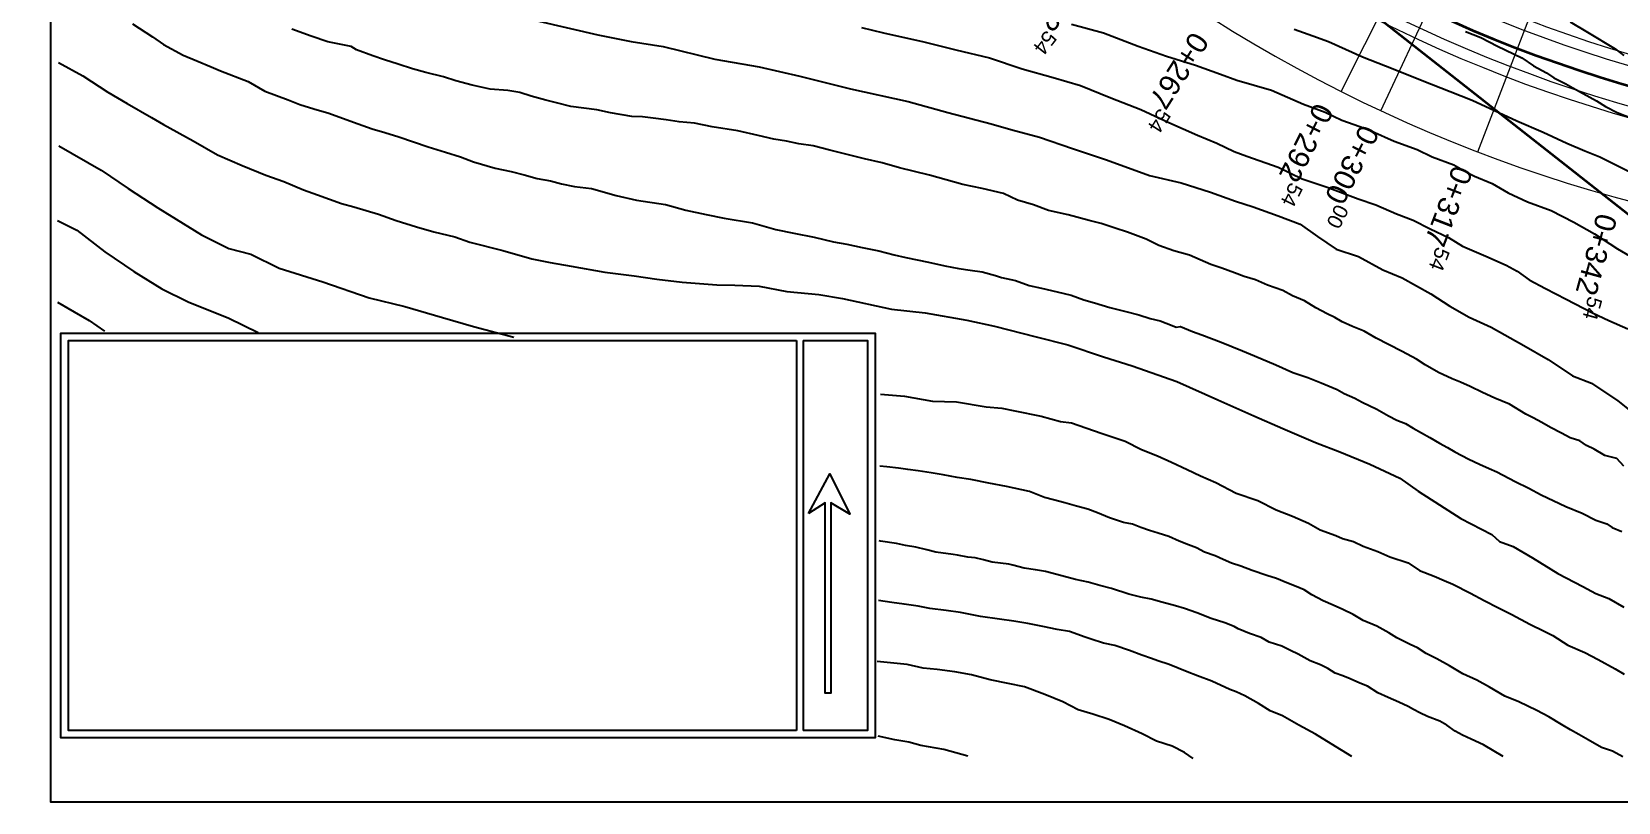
# Model space of a CAD drawing. Header units: millimetres. Extents: x 19067981 to 38137102, y 2652003 to 2652615.
# Drawn here: x 19068731.45 to 19068745.76, y 2652290.65 to 2652297.59 of the extents above; entities that cross this region are included whole.
import ezdxf

# ---------------------------------------------------------------- set-up
doc = ezdxf.new("R2010")
doc.units = ezdxf.units.MM
doc.layers.add('kurp', color=94, linetype='Continuous')
doc.styles.get("Standard").update_dxf_attribs({"font": 'arial.ttf'})

msp = doc.modelspace()

# ---------------------------------------------------------------- linework, layer by layer
for points in [[(19068731.625, 2652310.862), (19068760.143, 2652310.862), (19068760.143, 2652290.649), (19068731.624, 2652290.649), (19068731.624, 2652310.862)], [(19068732.363, 2652297.666), (19068732.543, 2652297.55), (19068732.642, 2652297.478), (19068732.819, 2652297.384), (19068732.942, 2652297.331), (19068733.072, 2652297.277), (19068733.155, 2652297.242), (19068733.405, 2652297.147), (19068733.556, 2652297.058), (19068733.764, 2652296.982), (19068733.872, 2652296.939), (19068733.997, 2652296.9), (19068734.132, 2652296.861), (19068734.355, 2652296.778), (19068734.524, 2652296.72), (19068734.638, 2652296.685), (19068734.763, 2652296.647), (19068735.029, 2652296.556), (19068735.184, 2652296.509), (19068735.319, 2652296.467), (19068735.437, 2652296.421), (19068735.632, 2652296.366), (19068735.776, 2652296.336), (19068735.895, 2652296.304), (19068736.01, 2652296.273), (19068736.132, 2652296.251), (19068736.23, 2652296.224), (19068736.348, 2652296.199), (19068736.501, 2652296.181), (19068736.723, 2652296.119), (19068736.907, 2652296.076), (19068737.167, 2652296.037), (19068737.352, 2652295.986), (19068737.536, 2652295.948), (19068737.697, 2652295.915), (19068737.953, 2652295.872), (19068738.163, 2652295.813), (19068738.325, 2652295.778), (19068738.509, 2652295.743), (19068738.684, 2652295.7), (19068738.802, 2652295.679), (19068738.943, 2652295.651), (19068739.091, 2652295.621), (19068739.229, 2652295.584), (19068739.336, 2652295.559), (19068739.541, 2652295.516), (19068739.688, 2652295.484), (19068739.814, 2652295.461), (19068739.915, 2652295.446), (19068740.024, 2652295.431), (19068740.145, 2652295.398), (19068740.199, 2652295.379), (19068740.325, 2652295.351), (19068740.448, 2652295.307), (19068740.559, 2652295.284), (19068740.7, 2652295.25), (19068740.827, 2652295.221), (19068740.941, 2652295.177), (19068741.038, 2652295.151), (19068741.176, 2652295.11), (19068741.32, 2652295.073), (19068741.436, 2652295.044), (19068741.54, 2652295.009), (19068741.63, 2652294.989), (19068741.737, 2652294.948), (19068741.772, 2652294.932), (19068741.811, 2652294.937), (19068741.921, 2652294.892), (19068742.006, 2652294.861), (19068742.18, 2652294.797), (19068742.372, 2652294.718), (19068742.48, 2652294.673), (19068742.673, 2652294.592), (19068742.824, 2652294.524), (19068742.961, 2652294.477), (19068743.08, 2652294.43), (19068743.224, 2652294.371), (19068743.289, 2652294.334), (19068743.385, 2652294.293), (19068743.45, 2652294.255), (19068743.583, 2652294.191), (19068743.688, 2652294.132), (19068743.763, 2652294.093), (19068743.84, 2652294.064), (19068743.909, 2652294.02), (19068744.061, 2652293.936), (19068744.149, 2652293.886), (19068744.221, 2652293.846), (19068744.286, 2652293.807), (19068744.412, 2652293.742), (19068744.508, 2652293.697), (19068744.595, 2652293.659), (19068744.664, 2652293.628), (19068744.83, 2652293.54), (19068744.953, 2652293.479), (19068745.066, 2652293.421), (19068745.288, 2652293.315), (19068745.434, 2652293.256), (19068745.558, 2652293.193), (19068745.656, 2652293.159), (19068745.706, 2652293.126), (19068745.791, 2652293.091)], [(19068745.81, 2652293.678), (19068745.748, 2652293.748), (19068745.638, 2652293.776), (19068745.543, 2652293.831), (19068745.474, 2652293.864), (19068745.413, 2652293.908), (19068745.326, 2652293.933), (19068745.249, 2652293.975), (19068745.15, 2652294.028), (19068745.071, 2652294.071), (19068744.992, 2652294.113), (19068744.927, 2652294.148), (19068744.778, 2652294.238), (19068744.646, 2652294.291), (19068744.535, 2652294.343), (19068744.423, 2652294.396), (19068744.338, 2652294.437), (19068744.263, 2652294.467), (19068744.138, 2652294.522), (19068744.018, 2652294.591), (19068743.941, 2652294.642), (19068743.812, 2652294.713), (19068743.689, 2652294.774), (19068743.577, 2652294.833), (19068743.47, 2652294.894), (19068743.363, 2652294.939), (19068743.271, 2652294.981), (19068743.205, 2652295.02), (19068743.136, 2652295.052), (19068743.032, 2652295.105), (19068742.931, 2652295.168), (19068742.822, 2652295.213), (19068742.735, 2652295.262), (19068742.598, 2652295.309), (19068742.488, 2652295.359), (19068742.387, 2652295.388), (19068742.3, 2652295.42), (19068742.184, 2652295.463), (19068742.085, 2652295.495), (19068741.893, 2652295.58), (19068741.753, 2652295.619), (19068741.617, 2652295.667), (19068741.504, 2652295.724), (19068741.334, 2652295.789), (19068741.222, 2652295.824), (19068741.096, 2652295.866), (19068740.989, 2652295.892), (19068740.798, 2652295.944), (19068740.622, 2652295.983), (19068740.488, 2652296.035), (19068740.342, 2652296.076), (19068740.216, 2652296.135), (19068740.024, 2652296.181), (19068739.85, 2652296.218), (19068739.7, 2652296.259), (19068739.548, 2652296.301), (19068739.279, 2652296.367), (19068739.121, 2652296.412), (19068738.963, 2652296.449), (19068738.783, 2652296.493), (19068738.649, 2652296.526), (19068738.499, 2652296.566), (19068738.371, 2652296.584), (19068738.26, 2652296.607), (19068738.146, 2652296.627), (19068738.003, 2652296.66), (19068737.821, 2652296.7), (19068737.588, 2652296.736), (19068737.43, 2652296.77), (19068737.29, 2652296.783), (19068737.175, 2652296.799), (19068737.057, 2652296.815), (19068736.962, 2652296.827), (19068736.863, 2652296.829), (19068736.672, 2652296.864), (19068736.55, 2652296.89), (19068736.432, 2652296.906), (19068736.315, 2652296.92), (19068736.185, 2652296.955), (19068736.09, 2652296.977), (19068735.956, 2652297.014), (19068735.855, 2652297.046), (19068735.745, 2652297.064), (19068735.588, 2652297.078), (19068735.426, 2652297.114), (19068735.278, 2652297.151), (19068735.167, 2652297.189), (19068735.007, 2652297.228), (19068734.887, 2652297.26), (19068734.757, 2652297.301), (19068734.634, 2652297.34), (19068734.53, 2652297.378), (19068734.383, 2652297.431), (19068734.332, 2652297.461), (19068734.124, 2652297.505), (19068733.973, 2652297.554), (19068733.798, 2652297.619)], [(19068736.026, 2652297.691), (19068736.559, 2652297.568), (19068736.859, 2652297.508), (19068737.148, 2652297.461), (19068737.613, 2652297.348), (19068738.012, 2652297.279), (19068738.378, 2652297.193), (19068738.837, 2652297.08), (19068739.357, 2652296.966), (19068739.714, 2652296.868), (19068740.104, 2652296.764), (19068740.283, 2652296.713), (19068740.542, 2652296.645), (19068740.839, 2652296.541), (19068741.146, 2652296.44), (19068741.532, 2652296.298), (19068741.817, 2652296.233), (19068742.082, 2652296.147), (19068742.309, 2652296.066), (19068742.467, 2652296.016), (19068742.693, 2652295.936), (19068742.892, 2652295.861), (19068743.047, 2652295.748), (19068743.215, 2652295.634), (19068743.418, 2652295.568), (19068743.638, 2652295.447), (19068743.811, 2652295.375), (19068744.07, 2652295.232), (19068744.242, 2652295.122), (19068744.415, 2652295.021), (19068744.615, 2652294.932), (19068744.908, 2652294.766), (19068745.128, 2652294.639), (19068745.346, 2652294.493), (19068745.518, 2652294.427), (19068745.756, 2652294.267), (19068745.917, 2652294.139)], [(19068738.936, 2652297.633), (19068739.134, 2652297.584), (19068739.499, 2652297.504), (19068739.787, 2652297.432), (19068740.091, 2652297.358), (19068740.385, 2652297.26), (19068740.664, 2652297.182), (19068740.909, 2652297.11), (19068741.185, 2652297), (19068741.454, 2652296.895), (19068741.708, 2652296.775), (19068741.965, 2652296.662), (19068742.139, 2652296.589), (19068742.297, 2652296.515), (19068742.411, 2652296.473), (19068742.693, 2652296.375), (19068742.908, 2652296.27), (19068743.135, 2652296.194), (19068743.415, 2652296.089), (19068743.575, 2652296.035), (19068743.759, 2652295.954), (19068743.911, 2652295.895), (19068744.063, 2652295.817), (19068744.228, 2652295.741), (19068744.356, 2652295.661), (19068744.567, 2652295.572), (19068744.75, 2652295.489), (19068744.847, 2652295.436), (19068744.956, 2652295.357), (19068745.104, 2652295.279), (19068745.291, 2652295.185), (19068745.529, 2652295.061), (19068745.674, 2652294.992), (19068745.846, 2652294.916)], [(19068742.837, 2652297.619), (19068743.007, 2652297.559), (19068743.146, 2652297.508), (19068743.455, 2652297.368), (19068743.73, 2652297.26), (19068743.991, 2652297.156), (19068744.244, 2652297.056), (19068744.443, 2652296.978), (19068744.846, 2652296.79), (19068745.084, 2652296.69), (19068745.297, 2652296.591), (19068745.458, 2652296.521), (19068745.593, 2652296.466), (19068745.857, 2652296.335)], [(19068744.382, 2652297.598), (19068744.521, 2652297.543), (19068744.672, 2652297.464), (19068744.89, 2652297.358), (19068744.996, 2652297.288), (19068745.112, 2652297.224), (19068745.18, 2652297.18), (19068745.287, 2652297.124), (19068745.35, 2652297.089), (19068745.565, 2652296.972), (19068745.646, 2652296.922), (19068745.75, 2652296.867), (19068745.874, 2652296.817)], [(19068745.325, 2652297.685), (19068745.482, 2652297.59), (19068745.731, 2652297.44), (19068745.811, 2652297.381)], [(19068731.696, 2652296.567), (19068732.078, 2652296.348), (19068732.322, 2652296.181), (19068732.589, 2652296.007), (19068732.985, 2652295.763), (19068733.23, 2652295.641), (19068733.43, 2652295.591), (19068733.684, 2652295.463), (19068734.078, 2652295.341), (19068734.497, 2652295.196), (19068734.817, 2652295.117), (19068735.156, 2652295.018), (19068735.438, 2652294.937), (19068735.8, 2652294.841)], [(19068731.684, 2652295.892), (19068731.861, 2652295.806), (19068732.112, 2652295.611), (19068732.374, 2652295.433), (19068732.627, 2652295.277), (19068732.863, 2652295.16), (19068733.229, 2652295.012), (19068733.495, 2652294.884)], [(19068731.684, 2652295.157), (19068731.837, 2652295.071), (19068731.972, 2652294.991), (19068732.108, 2652294.896)], [(19068731.684, 2652295.157), (19068731.837, 2652295.071), (19068731.972, 2652294.991), (19068732.108, 2652294.896)], [(19068731.771, 2652294.878), (19068739.059, 2652294.878), (19068739.059, 2652291.23), (19068731.715, 2652291.23), (19068731.715, 2652294.878), (19068731.771, 2652294.878)], [(19068738.349, 2652291.297), (19068731.783, 2652291.297), (19068731.783, 2652294.811), (19068738.349, 2652294.811)], [(19068738.349, 2652294.811), (19068738.349, 2652291.297)], [(19068738.411, 2652294.811), (19068738.991, 2652294.811), (19068738.991, 2652291.297), (19068738.411, 2652291.297)], [(19068738.411, 2652294.811), (19068738.411, 2652291.297)], [(19068739.107, 2652294.327), (19068739.324, 2652294.311), (19068739.576, 2652294.266), (19068739.792, 2652294.26), (19068740.06, 2652294.213), (19068740.201, 2652294.202), (19068740.319, 2652294.176), (19068740.555, 2652294.129), (19068740.73, 2652294.082), (19068740.83, 2652294.07), (19068741.096, 2652293.976), (19068741.314, 2652293.904), (19068741.462, 2652293.83), (19068741.606, 2652293.773), (19068741.732, 2652293.716), (19068741.873, 2652293.648), (19068741.993, 2652293.592), (19068742.13, 2652293.531), (19068742.313, 2652293.434), (19068742.509, 2652293.37), (19068742.676, 2652293.285), (19068742.823, 2652293.228), (19068742.966, 2652293.166), (19068743.071, 2652293.105), (19068743.212, 2652293.054), (19068743.273, 2652293.026), (19068743.373, 2652292.999), (19068743.459, 2652292.959), (19068743.592, 2652292.91), (19068743.699, 2652292.86), (19068743.864, 2652292.806), (19068743.968, 2652292.738), (19068744.1, 2652292.687), (19068744.191, 2652292.647), (19068744.268, 2652292.614), (19068744.426, 2652292.533), (19068744.552, 2652292.469), (19068744.679, 2652292.402), (19068744.801, 2652292.342), (19068744.963, 2652292.255), (19068745.093, 2652292.191), (19068745.17, 2652292.151), (19068745.304, 2652292.066), (19068745.458, 2652291.998), (19068745.58, 2652291.935), (19068745.732, 2652291.852), (19068745.814, 2652291.803)], [(19068738.458, 2652293.253), (19068738.651, 2652293.61), (19068738.83, 2652293.245), (19068738.659, 2652293.349), (19068738.659, 2652291.633), (19068738.607, 2652291.633), (19068738.607, 2652293.348), (19068738.458, 2652293.253)], [(19068745.801, 2652291.06), (19068745.709, 2652291.11), (19068745.609, 2652291.144), (19068745.489, 2652291.212), (19068745.404, 2652291.26), (19068745.328, 2652291.301), (19068745.248, 2652291.351), (19068745.135, 2652291.42), (19068745.025, 2652291.476), (19068744.863, 2652291.553), (19068744.737, 2652291.606), (19068744.6, 2652291.686), (19068744.485, 2652291.749), (19068744.358, 2652291.808), (19068744.238, 2652291.878), (19068744.124, 2652291.941), (19068744.027, 2652291.99), (19068743.949, 2652292.041), (19068743.882, 2652292.072), (19068743.763, 2652292.131), (19068743.691, 2652292.175), (19068743.584, 2652292.235), (19068743.459, 2652292.287), (19068743.37, 2652292.341), (19068743.277, 2652292.388), (19068743.188, 2652292.427), (19068743.099, 2652292.464), (19068742.997, 2652292.52), (19068742.927, 2652292.564), (19068742.854, 2652292.595), (19068742.772, 2652292.626), (19068742.679, 2652292.667), (19068742.59, 2652292.693), (19068742.458, 2652292.739), (19068742.357, 2652292.777), (19068742.272, 2652292.805), (19068742.196, 2652292.838), (19068742.124, 2652292.87), (19068742.029, 2652292.902), (19068741.957, 2652292.943), (19068741.883, 2652292.97), (19068741.801, 2652293.004), (19068741.706, 2652293.045), (19068741.612, 2652293.074), (19068741.533, 2652293.1), (19068741.456, 2652293.126), (19068741.379, 2652293.156), (19068741.299, 2652293.17), (19068741.171, 2652293.212), (19068741.063, 2652293.258), (19068740.977, 2652293.291), (19068740.875, 2652293.319), (19068740.77, 2652293.348), (19068740.667, 2652293.376), (19068740.586, 2652293.396), (19068740.45, 2652293.451), (19068740.243, 2652293.494), (19068740.084, 2652293.525), (19068739.922, 2652293.559), (19068739.798, 2652293.577), (19068739.672, 2652293.6), (19068739.565, 2652293.618), (19068739.447, 2652293.636), (19068739.354, 2652293.648), (19068739.27, 2652293.662), (19068739.165, 2652293.673), (19068739.1, 2652293.68)], [(19068744.723, 2652291.062), (19068744.545, 2652291.167), (19068744.433, 2652291.218), (19068744.356, 2652291.253), (19068744.29, 2652291.29), (19068744.214, 2652291.344), (19068744.151, 2652291.379), (19068744.04, 2652291.422), (19068743.971, 2652291.456), (19068743.912, 2652291.485), (19068743.865, 2652291.511), (19068743.782, 2652291.55), (19068743.685, 2652291.594), (19068743.593, 2652291.635), (19068743.5, 2652291.696), (19068743.429, 2652291.722), (19068743.342, 2652291.762), (19068743.276, 2652291.79), (19068743.206, 2652291.814), (19068743.141, 2652291.854), (19068743.075, 2652291.888), (19068742.983, 2652291.925), (19068742.872, 2652291.984), (19068742.803, 2652292.017), (19068742.725, 2652292.056), (19068742.613, 2652292.093), (19068742.54, 2652292.134), (19068742.435, 2652292.171), (19068742.333, 2652292.213), (19068742.295, 2652292.233), (19068742.213, 2652292.266), (19068742.09, 2652292.307), (19068741.961, 2652292.358), (19068741.849, 2652292.397), (19068741.766, 2652292.42), (19068741.644, 2652292.454), (19068741.548, 2652292.481), (19068741.454, 2652292.497), (19068741.347, 2652292.524), (19068741.19, 2652292.575), (19068741.086, 2652292.604), (19068740.979, 2652292.632), (19068740.866, 2652292.657), (19068740.741, 2652292.689), (19068740.594, 2652292.73), (19068740.504, 2652292.743), (19068740.402, 2652292.758), (19068740.301, 2652292.785), (19068740.264, 2652292.794), (19068740.114, 2652292.814), (19068740.035, 2652292.834), (19068739.96, 2652292.851), (19068739.895, 2652292.858), (19068739.8, 2652292.875), (19068739.761, 2652292.882), (19068739.607, 2652292.903), (19068739.526, 2652292.924), (19068739.425, 2652292.947), (19068739.332, 2652292.963), (19068739.252, 2652292.981), (19068739.107, 2652293.003), (19068739.094, 2652293.005)], [(19068743.357, 2652291.063), (19068743.171, 2652291.175), (19068743.03, 2652291.264), (19068742.879, 2652291.344), (19068742.731, 2652291.427), (19068742.62, 2652291.474), (19068742.516, 2652291.54), (19068742.391, 2652291.607), (19068742.313, 2652291.644), (19068742.256, 2652291.665), (19068742.096, 2652291.74), (19068741.965, 2652291.79), (19068741.872, 2652291.825), (19068741.709, 2652291.89), (19068741.609, 2652291.924), (19068741.55, 2652291.945), (19068741.465, 2652291.974), (19068741.353, 2652292.016), (19068741.22, 2652292.061), (19068741.118, 2652292.084), (19068741.006, 2652292.118), (19068740.944, 2652292.14), (19068740.853, 2652292.174), (19068740.811, 2652292.187), (19068740.699, 2652292.206), (19068740.571, 2652292.234), (19068740.436, 2652292.26), (19068740.309, 2652292.281), (19068740.18, 2652292.3), (19068740.008, 2652292.323), (19068739.828, 2652292.361), (19068739.698, 2652292.379), (19068739.551, 2652292.397), (19068739.448, 2652292.418), (19068739.32, 2652292.434), (19068739.209, 2652292.45), (19068739.088, 2652292.467)], [(19068741.926, 2652291.044), (19068741.849, 2652291.099), (19068741.738, 2652291.155), (19068741.597, 2652291.201), (19068741.466, 2652291.267), (19068741.308, 2652291.339), (19068741.168, 2652291.394), (19068741.022, 2652291.444), (19068740.888, 2652291.481), (19068740.751, 2652291.555), (19068740.588, 2652291.619), (19068740.406, 2652291.69), (19068740.257, 2652291.719), (19068740.095, 2652291.754), (19068739.929, 2652291.798), (19068739.776, 2652291.826), (19068739.617, 2652291.845), (19068739.491, 2652291.859), (19068739.348, 2652291.891), (19068739.077, 2652291.918)], [(19068739.894, 2652291.066), (19068739.678, 2652291.124), (19068739.472, 2652291.16), (19068739.362, 2652291.19), (19068739.235, 2652291.213), (19068739.085, 2652291.244)], [(19068739.894, 2652291.066), (19068739.678, 2652291.124), (19068739.472, 2652291.16), (19068739.362, 2652291.19), (19068739.235, 2652291.213), (19068739.085, 2652291.244)]]:
    msp.add_lwpolyline(points)
at = {"color": 2, "lineweight": 35}
msp.add_lwpolyline([(19068741.605, 2652299.287), (19068747.517, 2652294.641)], dxfattribs=at)
at = {"color": 61}
for points in [[(19068740.828, 2652297.663), (19068741.117, 2652297.584), (19068741.431, 2652297.463), (19068741.687, 2652297.373), (19068741.949, 2652297.294), (19068742.174, 2652297.212), (19068742.319, 2652297.158), (19068742.634, 2652297.067), (19068742.921, 2652296.943), (19068743.117, 2652296.87), (19068743.268, 2652296.798), (19068743.429, 2652296.74), (19068743.537, 2652296.697), (19068743.738, 2652296.608), (19068743.947, 2652296.532), (19068744.083, 2652296.468), (19068744.278, 2652296.394), (19068744.382, 2652296.334), (19068744.464, 2652296.294), (19068744.622, 2652296.227), (19068744.767, 2652296.142), (19068744.94, 2652296.061), (19068745.156, 2652295.984), (19068745.36, 2652295.878), (19068745.547, 2652295.773), (19068745.754, 2652295.637), (19068745.955, 2652295.52)], [(19068731.695, 2652297.318), (19068731.913, 2652297.197), (19068732.139, 2652297.05), (19068732.313, 2652296.948), (19068732.533, 2652296.82), (19068732.64, 2652296.757), (19068732.908, 2652296.612), (19068733.128, 2652296.486), (19068733.35, 2652296.39), (19068733.564, 2652296.302), (19068733.727, 2652296.246), (19068733.903, 2652296.17), (19068734.031, 2652296.124), (19068734.246, 2652296.046), (19068734.359, 2652296.017), (19068734.581, 2652295.95), (19068734.74, 2652295.893), (19068734.922, 2652295.837), (19068735.079, 2652295.791), (19068735.268, 2652295.745), (19068735.404, 2652295.697), (19068735.701, 2652295.624), (19068735.962, 2652295.547), (19068736.128, 2652295.513), (19068736.316, 2652295.48), (19068736.62, 2652295.428), (19068736.886, 2652295.394), (19068737.089, 2652295.365), (19068737.318, 2652295.336), (19068737.631, 2652295.312), (19068737.794, 2652295.31), (19068738.012, 2652295.3), (19068738.261, 2652295.254), (19068738.55, 2652295.226), (19068738.764, 2652295.189), (19068739.207, 2652295.094), (19068739.511, 2652295.061), (19068739.886, 2652294.994), (19068740.135, 2652294.941), (19068740.511, 2652294.843), (19068740.796, 2652294.772), (19068741.118, 2652294.663), (19068741.376, 2652294.583), (19068741.779, 2652294.442), (19068742.15, 2652294.277), (19068742.475, 2652294.133), (19068742.736, 2652294.018), (19068743.029, 2652293.893), (19068743.249, 2652293.809), (19068743.519, 2652293.698), (19068743.791, 2652293.571), (19068743.956, 2652293.454), (19068744.341, 2652293.208), (19068744.619, 2652293.063), (19068744.69, 2652293.001), (19068744.812, 2652292.955), (19068744.986, 2652292.851), (19068745.216, 2652292.711), (19068745.441, 2652292.595), (19068745.559, 2652292.53), (19068745.675, 2652292.485), (19068745.811, 2652292.407)]]:
    msp.add_lwpolyline(points, dxfattribs=at)
at = {"layer": 'kurp', "color": 4, "lineweight": 5}
for p, q in [((19068743.26, 2652297.056), (19068744.159, 2652298.842)), ((19068743.62, 2652296.881), (19068744.466, 2652298.694)), ((19068744.493, 2652296.511), (19068745.21, 2652298.378))]:
    msp.add_line(p, q, dxfattribs=at)
at = {"layer": 'kurp', "lineweight": 0}
for points in [[(19068732.179, 2652306.918), (19068741.713, 2652299.424, 0.269039), (19068753.96, 2652297.693), (19068756.819, 2652298.852)], [(19068732.241, 2652306.996), (19068741.775, 2652299.503, 0.269039), (19068753.922, 2652297.785), (19068756.781, 2652298.945)], [(19068731.963, 2652306.642), (19068741.497, 2652299.149, 0.269039), (19068754.091, 2652297.368), (19068756.95, 2652298.528)], [(19068731.901, 2652306.564), (19068741.435, 2652299.071, 0.269039), (19068754.129, 2652297.276), (19068756.988, 2652298.435)]]:
    msp.add_lwpolyline(points, format="xyb", dxfattribs=at)
at = {"layer": 'kurp', "color": 5, "lineweight": 0}
msp.add_lwpolyline([(19068731.453, 2652305.994), (19068740.987, 2652298.501, 0.269039), (19068754.401, 2652296.604), (19068757.26, 2652297.763)], format="xyb", dxfattribs=at)
at = {"layer": 'kurp', "lineweight": 35}
msp.add_arc((19068749.33, 2652309.117), 12.502, 231.8367, 292.0628, dxfattribs=at)

# ---------------------------------------------------------------- texts
at = {"layer": 'kurp', "color": 0, "lineweight": 0, "ltscale": 0.2, "char_height": 0.19, "attachment_point": 5}
for s, insert, rotation in [('\\A1;0+242{\\H0.7x;\\S54^ ;}', (19068740.772, 2652297.826), 231.836), ('\\A1;0+267{\\H0.7x;\\S54^ ;}', (19068741.769, 2652297.139), 237.5595), ('\\A1;0+292{\\H0.7x;\\S54^ ;}', (19068742.928, 2652296.485), 243.2845), ('\\A1;0+300{\\H0.7x;\\S00^ ;}', (19068743.341, 2652296.289), 243.2845), ('\\A1;0+317{\\H0.7x;\\S54^ ;}', (19068744.222, 2652295.914), 249.0095), ('\\A1;0+342{\\H0.7x;\\S54^ ;}', (19068745.566, 2652295.477), 254.7344)]:
    msp.add_mtext(s, dxfattribs=dict(at, insert=insert, rotation=rotation))

doc.saveas('drawing.dxf')
